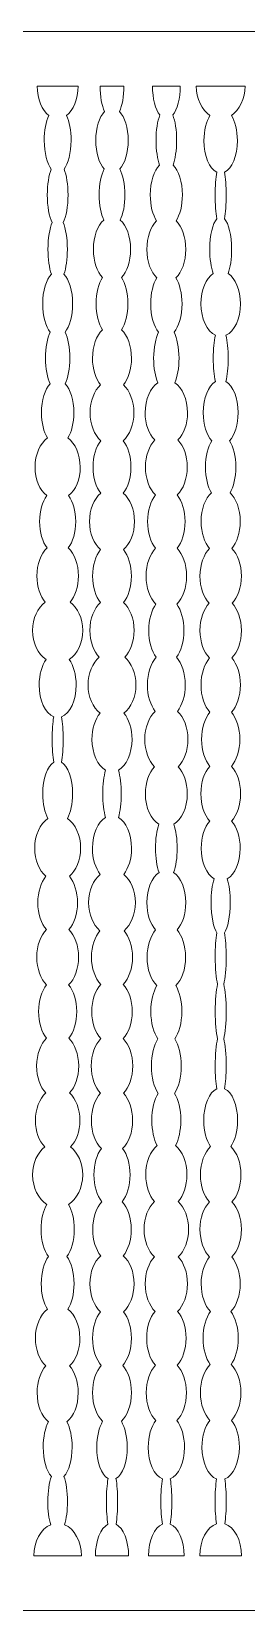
# Model space of a CAD drawing. Header units: inches. Extents: x 0 to 300, y 0 to 290.
# Drawn here: x 75.2 to 114.7, y 0 to 290 of the extents above; entities that cross this region are included whole.
import ezdxf

# ---------------------------------------------------------------- set-up
doc = ezdxf.new("R2010")
doc.units = ezdxf.units.IN
doc.header["$MEASUREMENT"] = 0
doc.layers.add('Layer 1', color=7, linetype='Continuous')

# ---------------------------------------------------------------- blocks, each defined once
blk = doc.blocks.new('block 3')
at = {"layer": 'Layer 1', "lineweight": 0}
blk.add_lwpolyline([(0, 290), (300, 290), (300, 0), (0, 0), (0, 290)], dxfattribs=at)
for points in [[(78.39691925048828, 274.570839881897), (77.86370849609375, 273.4703006744385), (77.5254898071289, 271.8309192657471), (77.5254898071289, 270), (77.5254898071289, 267.7205505371094), (78.04972076416016, 265.7379894256592), (78.8218002319336, 264.7224597930908), (78.37635803222656, 263.6240291595459), (78.09020233154297, 261.9169998168945), (78.09020233154297, 260), (78.09020233154297, 257.8637809753418), (78.44554901123047, 255.9883117675781), (78.98067474365234, 254.9251899719238), (78.51826477050781, 253.8410186767578), (78.2156982421875, 252.0393295288086), (78.2156982421875, 250), (78.2156982421875, 248.1770782470703), (78.45745849609375, 246.5440292358398), (78.83903503417969, 245.4436111450195), (77.89656829833984, 244.4899215698242), (77.24314880371094, 242.4110298156738), (77.24314880371094, 240), (77.24314880371094, 237.7591705322266), (77.80757904052734, 235.8052520751953), (78.64389038085938, 234.7749099731445), (78.107177734375, 233.6787986755371), (77.76080322265625, 231.9477882385254), (77.76080322265625, 230), (77.76080322265625, 228.0978317260742), (78.09114074707031, 226.4024085998535), (78.60649108886719, 225.3031616210938), (77.66484832763672, 224.2956085205078), (77.02354431152344, 222.2987823486328), (77.02354431152344, 220), (77.02354431152344, 218.1248779296875), (77.45025634765625, 216.4506683349609), (78.11860656738281, 215.3504104614258), (76.7705078125, 214.3589630126953), (75.84707641601562, 212.3352813720703), (75.84707641601562, 210), (75.84707641601562, 207.7475204467773), (76.70618438720703, 205.7849426269531), (77.97683715820312, 204.758918762207), (77.18728637695312, 203.6620101928711), (76.67845916748047, 201.938346862793), (76.67845916748047, 200), (76.67845916748047, 198.0094833374023), (77.21505737304688, 196.245361328125), (78.04119873046875, 195.1538772583008), (76.92434692382812, 194.1063461303711), (76.1764907836914, 192.1902160644531), (76.1764907836914, 190), (76.1764907836914, 188.0410232543945), (76.7747573852539, 186.3013076782227), (77.70023345947266, 185.2062606811523), (76.31165313720703, 184.1710586547852), (75.37649536132812, 182.2272491455078), (75.37649536132812, 180), (75.37649536132812, 177.6840515136719), (76.38762664794922, 175.6745681762695), (77.86825561523438, 174.6744232177734), (77.0948486328125, 173.5746154785156), (76.60002899169922, 171.8892822265625), (76.60002899169922, 170), (76.60002899169922, 167.1316909790039), (77.74056243896484, 164.7334594726562), (79.26496124267578, 164.1405868530273), (79.09110260009766, 163.0638046264648), (78.98434448242188, 161.6055450439453), (78.98434448242188, 160), (78.98434448242188, 158.3590850830078), (79.09585571289062, 156.8720245361328), (79.27654266357422, 155.7888031005859), (78.11368560791016, 155.0941162109375), (77.25885009765625, 152.7655639648438), (77.25885009765625, 150), (77.25885009765625, 148.1766357421875), (77.63043212890625, 146.5432434082031), (78.21688842773438, 145.4428100585938), (76.77099609375, 144.4887542724609), (75.76864624023438, 142.4103546142578), (75.76864624023438, 140), (75.76864624023438, 137.8046875), (76.60011291503906, 135.8847351074219), (77.84087371826172, 134.8388366699219), (76.93622589111328, 133.7468109130859), (76.34903717041016, 131.9860992431641), (76.34903717041016, 130), (76.34903717041016, 127.9484558105469), (76.97557830810547, 126.1373901367188), (77.93135833740234, 125.0553894042969), (76.86651611328125, 123.9889373779297), (76.16080474853516, 122.1232757568359), (76.16080474853516, 120), (76.16080474853516, 117.8477630615234), (76.88590240478516, 115.960205078125), (77.97514343261719, 114.9014129638672), (77.07673645019531, 113.8147888183594), (76.4902114868164, 112.0244903564453), (76.4902114868164, 110), (76.4902114868164, 107.9810180664062), (77.07355499267578, 106.1949462890625), (77.96781921386719, 105.1074676513672), (76.86454010009766, 104.0503692626953), (76.1294174194336, 102.1582641601562), (76.1294174194336, 100), (76.1294174194336, 97.95185852050781), (76.79143524169922, 96.14341735839844), (77.8018569946289, 95.060791015625), (76.6641845703125, 93.9952392578125), (75.90980529785156, 92.12686157226562), (75.90980529785156, 90), (75.90980529785156, 87.99528503417969), (76.58003234863281, 86.22018432617188), (77.60972595214844, 85.130615234375), (76.28019714355469, 84.07814025878906), (75.39215850830078, 82.17410278320312), (75.39215850830078, 80), (75.39215850830078, 77.60664367675781), (76.46833801269531, 75.54060363769531), (78.02495574951172, 74.57756042480469), (77.3643569946289, 73.47697448730469), (76.94510650634766, 71.83465576171875), (76.94510650634766, 70), (76.94510650634766, 67.9056396484375), (77.491455078125, 66.06190490722656), (78.31950378417969, 64.98861694335938), (77.50963592529297, 63.91212463378906), (76.97648620605469, 62.07962036132812), (76.97648620605469, 60), (76.97648620605469, 58.10780334472656), (77.41787719726562, 56.420166015625), (78.10748291015625, 55.32048034667969), (76.80128479003906, 54.31861877441406), (75.90982055664062, 52.31202697753906), (75.90982055664062, 50), (75.90982055664062, 47.85508728027344), (76.67707824707031, 45.9730224609375), (77.83094787597656, 44.9122314453125), (76.85882568359375, 43.82669067382812), (76.22354125976562, 42.03121948242188), (76.22354125976562, 40), (76.22354125976562, 37.65245056152344), (77.07211303710938, 35.61979675292969), (78.30850219726562, 34.63406372070312), (77.71542358398438, 33.53359985351562), (77.33727264404297, 31.8663330078125), (77.33727264404297, 30), (77.33727264404297, 27.62747192382812), (77.94837951660156, 25.57659912109375), (78.83526611328125, 24.60296630859375), (78.4373779296875, 23.50234985351562), (78.18433380126953, 21.84881591796875), (78.18433380126953, 20), (78.18433380126953, 18.33401489257812), (78.38980102539062, 16.82662963867188), (78.72157287597656, 15.73947143554688), (76.93040466308594, 14.98916625976562), (75.62747192382812, 12.703369140625), (75.62747192382812, 10), (75.62747192382812, 10), (84.37257385253906, 10), (84.37257385253906, 10), (84.37257385253906, 12.703369140625), (83.06964111328125, 14.98916625976562), (81.27847290039062, 15.73947143554688), (81.61024475097656, 16.82662963867188), (81.81571197509766, 18.33401489257812), (81.81571197509766, 20), (81.81571197509766, 21.84881591796875), (81.56266021728516, 23.5023193359375), (81.16477966308594, 24.60296630859375), (82.0516586303711, 25.57659912109375), (82.66277313232422, 27.62750244140625), (82.66277313232422, 30), (82.66277313232422, 31.86630249023438), (82.28461456298828, 33.53359985351562), (81.69154357910156, 34.63406372070312), (82.92793273925781, 35.61979675292969), (83.77650451660156, 37.6524658203125), (83.77650451660156, 40), (83.77650451660156, 42.03121948242188), (83.1412124633789, 43.82669067382812), (82.16909790039062, 44.9122314453125), (83.3229751586914, 45.97303771972656), (84.09022521972656, 47.85508728027344), (84.09022521972656, 50), (84.09022521972656, 52.31202697753906), (83.19876861572266, 54.318603515625), (81.89256286621094, 55.32048034667969), (82.5821762084961, 56.42018127441406), (83.0235595703125, 58.10780334472656), (83.0235595703125, 60), (83.0235595703125, 62.07962036132812), (82.49040222167969, 63.91212463378906), (81.6805419921875, 64.98861694335938), (82.50858306884766, 66.06192016601562), (83.05493927001953, 67.9056396484375), (83.05493927001953, 70), (83.05493927001953, 71.83465576171875), (82.63568878173828, 73.47697448730469), (81.97509002685547, 74.57756042480469), (83.53170776367188, 75.54060363769531), (84.6078872680664, 77.60664367675781), (84.6078872680664, 80), (84.6078872680664, 82.17410278320312), (83.7198486328125, 84.07814025878906), (82.39031982421875, 85.130615234375), (83.42001342773438, 86.22019958496094), (84.09024047851562, 87.99526977539062), (84.09024047851562, 90), (84.09024047851562, 92.12684631347656), (83.33586120605469, 93.9952392578125), (82.19818878173828, 95.060791015625), (83.2086181640625, 96.14341735839844), (83.8706283569336, 97.95185852050781), (83.8706283569336, 100), (83.8706283569336, 102.1582641601562), (83.13550567626953, 104.0503692626953), (82.0322265625, 105.1074676513672), (82.92649841308594, 106.1949462890625), (83.50983428955078, 107.9810180664062), (83.50983428955078, 110), (83.50983428955078, 112.0244750976562), (82.9233169555664, 113.8147735595703), (82.02490234375, 114.9014129638672), (83.11414337158203, 115.960205078125), (83.83924102783203, 117.8477783203125), (83.83924102783203, 120), (83.83924102783203, 122.1232757568359), (83.13352966308594, 123.9889373779297), (82.06868743896484, 125.0553894042969), (83.02446746826172, 126.1373901367188), (83.65100860595703, 127.9484558105469), (83.65100860595703, 130), (83.65100860595703, 131.986083984375), (83.0638198852539, 133.7467956542969), (82.15917205810547, 134.8388366699219), (83.39993286132812, 135.8847503662109), (84.23139953613281, 137.8047027587891), (84.23139953613281, 140), (84.23139953613281, 142.4103546142578), (83.22904968261719, 144.4887542724609), (81.78315734863281, 145.4428100585938), (82.36961364746094, 146.5432281494141), (82.74119567871094, 148.1766357421875), (82.74119567871094, 150), (82.74119567871094, 152.7655639648438), (81.88636779785156, 155.0941314697266), (80.72350311279297, 155.7888031005859), (80.90419006347656, 156.8720092773438), (81.01570129394531, 158.3590698242188), (81.01570129394531, 160), (81.01570129394531, 161.6055450439453), (80.90895080566406, 163.0638122558594), (80.7350845336914, 164.1405868530273), (82.25948333740234, 164.7334594726562), (83.40001678466797, 167.1316757202148), (83.40001678466797, 170), (83.40001678466797, 171.8892822265625), (82.90519714355469, 173.5746078491211), (82.13179016113281, 174.6744232177734), (83.61241912841797, 175.674560546875), (84.62355041503906, 177.6840515136719), (84.62355041503906, 180), (84.62355041503906, 182.2272491455078), (83.68839263916016, 184.1710586547852), (82.29981231689453, 185.2062606811523), (83.22528076171875, 186.3013076782227), (83.82355499267578, 188.0410232543945), (83.82355499267578, 190), (83.82355499267578, 192.1902313232422), (83.0757064819336, 194.1063537597656), (81.95884704589844, 195.1538772583008), (82.78499603271484, 196.2453536987305), (83.32158660888672, 198.0094757080078), (83.32158660888672, 200), (83.32158660888672, 201.9383392333984), (82.812744140625, 203.6620101928711), (82.02320861816406, 204.758918762207), (83.2938461303711, 205.7849502563477), (84.15296936035156, 207.7475280761719), (84.15296936035156, 210), (84.15296936035156, 212.3352813720703), (83.22953033447266, 214.3589630126953), (81.88143920898438, 215.3504104614258), (82.54978942871094, 216.4506683349609), (82.97650146484375, 218.1248779296875), (82.97650146484375, 220), (82.97650146484375, 222.2987670898438), (82.33518981933594, 224.2956085205078), (81.3935546875, 225.3031616210938), (81.90890502929688, 226.4024124145508), (82.23924255371094, 228.097843170166), (82.23924255371094, 230), (82.23924255371094, 231.9477882385254), (81.89286041259766, 233.6787986755371), (81.35615539550781, 234.7749099731445), (82.19247436523438, 235.805248260498), (82.75689697265625, 237.7591705322266), (82.75689697265625, 240), (82.75689697265625, 242.4110412597656), (82.10346984863281, 244.4899215698242), (81.1610107421875, 245.4436111450195), (81.54258728027344, 246.5440216064453), (81.78434753417969, 248.1770706176758), (81.78434753417969, 250), (81.78434753417969, 252.0393218994141), (81.4817886352539, 253.8410186767578), (81.01937103271484, 254.9251899719238), (81.55448913574219, 255.9883193969727), (81.90984344482422, 257.8637886047363), (81.90984344482422, 260), (81.90984344482422, 261.9170093536377), (81.6236801147461, 263.6240310668945), (81.1782455444336, 264.7224597930908), (81.95032501220703, 265.737979888916), (82.47455596923828, 267.7205505371094), (82.47455596923828, 270), (82.47455596923828, 271.8309192657471), (82.13633728027344, 273.4702892303467), (81.6031265258789, 274.570839881897), (82.87838745117188, 275.5309600830078), (83.76083374023438, 277.6010704040527), (83.76083374023438, 280), (83.76083374023438, 280), (76.23926544189453, 280), (76.23926544189453, 280), (76.23926544189453, 277.6010704040527), (77.12171173095703, 275.5309600830078), (78.39697265625, 274.570839881897), (78.39697265625, 274.570839881897), (78.39691925048828, 274.570839881897), (78.39691925048828, 274.570839881897)], [(88.62621307373047, 275.3240804672241), (87.67381286621094, 274.3234300613403), (87.0235366821289, 272.3148002624512), (87.0235366821289, 270), (87.0235366821289, 267.7474498748779), (87.63932037353516, 265.7848205566406), (88.550048828125, 264.7588195800781), (87.98424530029297, 263.6619091033936), (87.61962127685547, 261.938289642334), (87.61962127685547, 260), (87.61962127685547, 258.1422805786133), (87.95457458496094, 256.4817390441895), (88.48056030273438, 255.3811683654785), (87.3476791381836, 254.4012489318848), (86.56864166259766, 252.3596992492676), (86.56864166259766, 250), (86.56864166259766, 247.7967109680176), (87.24781799316406, 245.8707885742188), (88.26007080078125, 244.8274612426758), (87.53849029541016, 243.7346000671387), (87.07060241699219, 241.9792098999023), (87.07060241699219, 240), (87.07060241699219, 238.0490493774414), (87.52522277832031, 236.3155784606934), (88.22930908203125, 235.2197608947754), (87.14388275146484, 234.1880226135254), (86.41178131103516, 232.2369689941406), (86.41178131103516, 230), (86.41178131103516, 227.9928207397461), (87.0011978149414, 226.2158393859863), (87.90640258789062, 225.1266174316406), (86.74678039550781, 224.0733184814453), (85.97256469726562, 222.1713562011719), (85.97256469726562, 220), (85.97256469726562, 217.805419921875), (86.76343536376953, 215.8860168457031), (87.94374084472656, 214.8398818969727), (87.08138275146484, 213.7479248046875), (86.5215835571289, 211.9867324829102), (86.5215835571289, 210), (86.5215835571289, 208.0305786132812), (87.07167053222656, 206.2827682495117), (87.92127990722656, 205.1887969970703), (86.69023132324219, 204.149299621582), (85.86276245117188, 202.2147903442383), (85.86276245117188, 200), (85.86276245117188, 197.8052673339844), (86.6753158569336, 195.8857574462891), (87.88793182373047, 194.8396606445312), (87.00233459472656, 193.747688293457), (86.42745971679688, 191.9865875244141), (86.42745971679688, 190), (86.42745971679688, 188.0034103393555), (87.00813293457031, 186.2346038818359), (87.90132141113281, 185.143913269043), (86.71741485595703, 184.0942230224609), (85.92549896240234, 182.1832962036133), (85.92549896240234, 180), (85.92549896240234, 177.9673767089844), (86.61187744140625, 176.1708297729492), (87.66194152832031, 175.0855178833008), (86.42102813720703, 174.0243072509766), (85.5960922241211, 172.1434097290039), (85.5960922241211, 170), (85.5960922241211, 167.7810668945312), (86.48019409179688, 165.8434677124023), (87.79463958740234, 164.8053817749023), (86.89794158935547, 163.7110443115234), (86.31765747070312, 161.9659423828125), (86.31765747070312, 160), (86.31765747070312, 157.361572265625), (87.36283111572266, 155.1209106445312), (88.81536102294922, 154.3172454833984), (88.49398803710938, 153.2260894775391), (88.29412841796875, 151.6951293945312), (88.29412841796875, 150), (88.29412841796875, 148.2984619140625), (88.4955062866211, 146.7623443603516), (88.81900024414062, 145.6704254150391), (87.40865325927734, 144.8563690185547), (86.39608764648438, 142.6250610351562), (86.39608764648438, 140), (86.39608764648438, 138.0340270996094), (86.96403503417969, 136.2888793945312), (87.8416748046875, 135.1945343017578), (86.55536651611328, 134.1564178466797), (85.6902084350586, 132.2188568115234), (85.6902084350586, 130), (85.6902084350586, 127.8162231445312), (86.52820587158203, 125.9049530029297), (87.78093719482422, 124.8554077148438), (86.83709716796875, 123.7646636962891), (86.2235336303711, 121.9961700439453), (86.2235336303711, 120), (86.2235336303711, 117.9010162353516), (86.90191650390625, 116.0537872314453), (87.9293441772461, 114.9815216064453), (86.93827056884766, 113.9040985107422), (86.28628540039062, 112.0750579833984), (86.28628540039062, 110), (86.28628540039062, 107.9307861328125), (86.93461608886719, 106.1062164306641), (87.92098236083984, 105.0276031494141), (86.88007354736328, 103.9567260742188), (86.1921615600586, 102.1049499511719), (86.1921615600586, 100), (86.1921615600586, 97.91007995605469), (86.87029266357422, 96.06973266601562), (87.89875030517578, 94.99545288085938), (86.87937927246094, 93.91990661621094), (86.20784759521484, 92.08403015136719), (86.20784759521484, 90), (86.20784759521484, 87.81593322753906), (86.94539642333984, 85.90443420410156), (88.04790496826172, 84.85498046875), (87.21794128417969, 83.76420593261719), (86.67843627929688, 81.99591064453125), (86.67843627929688, 80), (86.67843627929688, 77.95796203613281), (87.2431640625, 76.15419006347656), (88.10590362548828, 75.07049560546875), (87.11592102050781, 74.00662231445312), (86.45882415771484, 72.13333129882812), (86.45882415771484, 70), (86.45882415771484, 68.00666809082031), (87.03251647949219, 66.24037170410156), (87.9154052734375, 65.14924621582031), (86.73271179199219, 64.1007080078125), (85.94117736816406, 62.18699645996094), (85.94117736816406, 60), (85.94117736816406, 57.81959533691406), (86.72795104980469, 55.91082763671875), (87.90471649169922, 54.86024475097656), (87.00959777832031, 53.7698974609375), (86.42744445800781, 51.99913024902344), (86.42744445800781, 50), (86.42744445800781, 47.91302490234375), (87.06187438964844, 46.07492065429688), (88.02449798583984, 45), (87.06187438964844, 43.92507934570312), (86.42744445800781, 42.08697509765625), (86.42744445800781, 40), (86.42744445800781, 37.73324584960938), (87.17589569091797, 35.76007080078125), (88.28038787841797, 34.73951721191406), (87.62057495117188, 33.64175415039062), (87.1960678100586, 31.92697143554688), (87.1960678100586, 30), (87.1960678100586, 27.23062133789062), (88.07286834716797, 24.89947509765625), (89.26484680175781, 24.20834350585938), (89.08164978027344, 23.1253662109375), (88.96862030029297, 21.63949584960938), (88.96862030029297, 20), (88.96862030029297, 18.37606811523438), (89.07952117919922, 16.90286254882812), (89.25965881347656, 15.82260131835938), (87.93020629882812, 15.17263793945312), (86.9450912475586, 12.81228637695312), (86.9450912475586, 10), (86.9450912475586, 10), (93.05489349365234, 10), (93.05489349365234, 10), (93.05489349365234, 12.81228637695312), (92.06978607177734, 15.17263793945312), (90.74032592773438, 15.82260131835938), (90.92046356201172, 16.90283203125), (91.03136444091797, 18.37606811523438), (91.03136444091797, 20), (91.03136444091797, 21.63946533203125), (90.9183349609375, 23.1253662109375), (90.73513793945312, 24.20834350585938), (91.92711639404297, 24.89947509765625), (92.80391693115234, 27.23062133789062), (92.80391693115234, 30), (92.80391693115234, 31.92694091796875), (92.3794174194336, 33.64175415039062), (91.71959686279297, 34.73951721191406), (92.8240966796875, 35.76007080078125), (93.57254028320312, 37.73324584960938), (93.57254028320312, 40), (93.57254028320312, 42.08697509765625), (92.9381103515625, 43.92507934570312), (91.9754867553711, 45), (92.9381103515625, 46.07492065429688), (93.57254028320312, 47.91302490234375), (93.57254028320312, 50), (93.57254028320312, 51.99913024902344), (92.99038696289062, 53.76991271972656), (92.09526824951172, 54.86024475097656), (93.27204132080078, 55.91081237792969), (94.05880737304688, 57.819580078125), (94.05880737304688, 60), (94.05880737304688, 62.18699645996094), (93.26726531982422, 64.10072326660156), (92.08457946777344, 65.14924621582031), (92.96746826171875, 66.24037170410156), (93.5411605834961, 68.00665283203125), (93.5411605834961, 70), (93.5411605834961, 72.13331604003906), (92.88406372070312, 74.00660705566406), (91.89408111572266, 75.07049560546875), (92.75682067871094, 76.15419006347656), (93.32154846191406, 77.95797729492188), (93.32154846191406, 80), (93.32154846191406, 81.99591064453125), (92.78203582763672, 83.76420593261719), (91.95207977294922, 84.85498046875), (93.0545883178711, 85.90443420410156), (93.7921371459961, 87.81593322753906), (93.7921371459961, 90), (93.7921371459961, 92.08403015136719), (93.12060546875, 93.91989135742188), (92.10123443603516, 94.99545288085938), (93.12969207763672, 96.06973266601562), (93.80782318115234, 97.91007995605469), (93.80782318115234, 100), (93.80782318115234, 102.1049346923828), (93.11991119384766, 103.9567108154297), (92.0790023803711, 105.0276031494141), (93.06536865234375, 106.1062164306641), (93.71369934082031, 107.9307861328125), (93.71369934082031, 110), (93.71369934082031, 112.0750579833984), (93.06169891357422, 113.9040832519531), (92.07064056396484, 114.9815216064453), (93.09806823730469, 116.0537872314453), (93.77645111083984, 117.9010162353516), (93.77645111083984, 120), (93.77645111083984, 121.9961700439453), (93.16288757324219, 123.7646636962891), (92.21904754638672, 124.8554077148438), (93.4717788696289, 125.9049530029297), (94.30977630615234, 127.8162231445312), (94.30977630615234, 130), (94.30977630615234, 132.2188720703125), (93.44461822509766, 134.1564331054688), (92.15830993652344, 135.1945343017578), (93.03594970703125, 136.2888641357422), (93.60389709472656, 138.0339965820312), (93.60389709472656, 140), (93.60389709472656, 142.6250457763672), (92.59132385253906, 144.8563537597656), (91.18098449707031, 145.6704254150391), (91.50448608398438, 146.7623596191406), (91.70585632324219, 148.2984619140625), (91.70585632324219, 150), (91.70585632324219, 151.6951446533203), (91.50599670410156, 153.2261047363281), (91.18462371826172, 154.3172454833984), (92.63715362548828, 155.1209106445312), (93.68232727050781, 157.361572265625), (93.68232727050781, 160), (93.68232727050781, 161.9659423828125), (93.10205078125, 163.7110366821289), (92.2053451538086, 164.8053817749023), (93.51980590820312, 165.8434753417969), (94.40389251708984, 167.7810745239258), (94.40389251708984, 170), (94.40389251708984, 172.1434097290039), (93.57894897460938, 174.0243072509766), (92.33804321289062, 175.0855178833008), (93.38811492919922, 176.1708145141602), (94.0744857788086, 177.9673767089844), (94.0744857788086, 180), (94.0744857788086, 182.1832885742188), (93.28258514404297, 184.0942230224609), (92.09866333007812, 185.143913269043), (92.99185180664062, 186.2346038818359), (93.57252502441406, 188.0034103393555), (93.57252502441406, 190), (93.57252502441406, 191.9866027832031), (92.9976577758789, 193.747688293457), (92.11205291748047, 194.8396606445312), (93.3246841430664, 195.8857574462891), (94.13722229003906, 197.8052597045898), (94.13722229003906, 200), (94.13722229003906, 202.2147903442383), (93.30975341796875, 204.1493072509766), (92.07870483398438, 205.1887969970703), (92.92831420898438, 206.2827682495117), (93.47840118408203, 208.0305633544922), (93.47840118408203, 210), (93.47840118408203, 211.9867324829102), (92.9186019897461, 213.747917175293), (92.05624389648438, 214.8398818969727), (93.23655700683594, 215.8860321044922), (94.02742004394531, 217.805419921875), (94.02742004394531, 220), (94.02742004394531, 222.1713562011719), (93.2531967163086, 224.0733184814453), (92.09358215332031, 225.1266174316406), (92.998779296875, 226.2158470153809), (93.58820343017578, 227.9928283691406), (93.58820343017578, 229.9999961853027), (93.58820343017578, 232.2369651794434), (92.85609436035156, 234.1880149841309), (91.77067565917969, 235.2197570800781), (92.47476196289062, 236.3155784606934), (92.92938232421875, 238.0490455627441), (92.92938232421875, 239.9999961853027), (92.92938232421875, 241.9792060852051), (92.46149444580078, 243.7345962524414), (91.73991394042969, 244.8274574279785), (92.75216674804688, 245.8707885742188), (93.43134307861328, 247.7966957092285), (93.43134307861328, 249.9999961853027), (93.43134307861328, 252.3596954345703), (92.65231323242188, 254.4012451171875), (91.51942443847656, 255.3811645507812), (92.04540252685547, 256.4817352294922), (92.38036346435547, 258.1422653198242), (92.38036346435547, 259.9999942779541), (92.38036346435547, 261.9382839202881), (92.01573181152344, 263.6619033813477), (91.44993591308594, 264.7588138580322), (92.36066436767578, 265.7848129272461), (92.97644805908203, 267.747444152832), (92.97644805908203, 269.9999942779541), (92.97644805908203, 272.3147945404053), (92.326171875, 274.3234243392944), (91.37377166748047, 275.3240737915039), (91.87281799316406, 276.4238538742065), (92.192138671875, 278.1098537445068), (92.192138671875, 279.9999942779541), (92.192138671875, 279.9999942779541), (87.80783081054688, 279.9999942779541), (87.80783081054688, 279.9999942779541), (87.80783081054688, 278.1098537445068), (88.12715148925781, 276.4238548278809), (88.6261978149414, 275.3240737915039), (88.6261978149414, 275.3240737915039), (88.62621307373047, 275.3240804672241), (88.62621307373047, 275.3240804672241)], [(98.8158187866211, 274.6831302642822), (98.38299560546875, 273.5835208892822), (98.10588073730469, 271.8942699432373), (98.10588073730469, 270), (98.10588073730469, 268.1826305389404), (98.3609619140625, 266.5539703369141), (98.7638931274414, 265.4536800384521), (97.74594116210938, 264.5046100616455), (97.03922271728516, 262.4195594787598), (97.03922271728516, 260), (97.03922271728516, 258.0424098968506), (97.50184631347656, 256.3037910461426), (98.21761322021484, 255.2085990905762), (97.13862609863281, 254.1739883422852), (96.41177368164062, 252.2289276123047), (96.41177368164062, 250), (96.41177368164062, 247.750789642334), (97.15191650390625, 245.790641784668), (98.24715423583984, 244.7633895874023), (97.56041717529297, 243.6666984558105), (97.1176528930664, 241.9409790039062), (97.1176528930664, 240), (97.1176528930664, 237.756649017334), (97.7091064453125, 235.8008499145508), (98.58511352539062, 234.7714309692383), (98.02685546875, 233.6751403808594), (97.66667175292969, 231.9457321166992), (97.66667175292969, 230), (97.66667175292969, 228.2131500244141), (97.97042846679688, 226.6087303161621), (98.45240020751953, 225.5095596313477), (97.0672607421875, 224.5883483886719), (96.09803771972656, 222.4682159423828), (96.09803771972656, 220), (96.09803771972656, 217.9014129638672), (96.79869842529297, 216.0544738769531), (97.85993957519531, 214.9821166992188), (96.8350601196289, 213.9047698974609), (96.1607894897461, 212.075439453125), (96.1607894897461, 210), (96.1607894897461, 207.8343887329102), (96.89492797851562, 205.9367523193359), (97.99547576904297, 204.8817672729492), (97.12208557128906, 203.7932891845703), (96.55294799804688, 202.012336730957), (96.55294799804688, 200), (96.55294799804688, 197.9680480957031), (97.13323974609375, 196.1720123291016), (98.02111053466797, 195.0866012573242), (96.96965789794922, 194.0255889892578), (96.27059936523438, 192.1441345214844), (96.27059936523438, 190), (96.27059936523438, 187.8105392456055), (96.99952697753906, 185.8949890136719), (98.0882568359375, 184.8472213745117), (97.28115844726562, 183.7558288574219), (96.75687408447266, 181.9911804199219), (96.75687408447266, 180), (96.75687408447266, 177.9620971679688), (97.30604553222656, 176.1614990234375), (98.14552307128906, 175.0770874023438), (97.16971588134766, 174.0143661499023), (96.5215835571289, 172.1377410888672), (96.5215835571289, 170), (96.5215835571289, 168.0029983520508), (97.0871810913086, 166.2338714599609), (97.95714569091797, 165.1432418823242), (96.8055419921875, 164.0934143066406), (96.03530883789062, 162.1828308105469), (96.03530883789062, 160), (96.03530883789062, 157.8928527832031), (96.75305938720703, 156.0393981933594), (97.83876037597656, 154.9690246582031), (96.81668853759766, 153.8899841308594), (96.14511108398438, 152.0670471191406), (96.14511108398438, 150), (96.14511108398438, 147.4353637695312), (97.17892456054688, 145.2465362548828), (98.63329315185547, 144.3880157470703), (98.24122619628906, 143.2928009033203), (97.99609375, 141.7321166992188), (97.99609375, 140), (97.99609375, 138.2395629882812), (98.24931335449219, 136.6562042236328), (98.65264129638672, 135.5586242675781), (97.34744262695312, 134.6653594970703), (96.42745971679688, 132.5131072998047), (96.42745971679688, 130), (96.42745971679688, 127.9067230224609), (97.06572723388672, 126.0638122558594), (98.03324890136719, 124.9902648925781), (97.08390808105469, 123.9140014648438), (96.45883178710938, 122.0806884765625), (96.45883178710938, 120), (96.45883178710938, 117.7525024414062), (97.18814849853516, 115.7936248779297), (98.26768493652344, 114.7657318115234), (97.58759307861328, 113.6691589355469), (97.14903259277344, 111.9423675537109), (97.14903259277344, 110), (97.14903259277344, 107.8888854980469), (97.6671142578125, 106.0324249267578), (98.4502944946289, 104.9629821777344), (97.72164154052734, 103.8831787109375), (97.24315643310547, 102.0632019042969), (97.24315643310547, 100), (97.24315643310547, 97.88803100585938), (97.7445297241211, 96.03092956542969), (98.50236511230469, 94.96171569824219), (97.79906463623047, 93.88175964355469), (97.33727264404297, 92.06240844726562), (97.33727264404297, 90), (97.33727264404297, 88.13589477539062), (97.71453094482422, 86.4703369140625), (98.30640411376953, 85.36984252929688), (97.06220245361328, 84.38557434082031), (96.2078628540039, 82.35064697265625), (96.2078628540039, 80), (96.2078628540039, 77.9659423828125), (96.84757232666016, 76.16830444335938), (97.82603454589844, 75.08323669433594), (96.6749038696289, 74.02162170410156), (95.90982818603516, 72.14186096191406), (95.90982818603516, 70), (95.90982818603516, 67.8760986328125), (96.66211700439453, 66.00994873046875), (97.79713439941406, 64.94366455078125), (96.78026580810547, 63.86155700683594), (96.1137466430664, 62.05094909667969), (96.1137466430664, 60), (96.1137466430664, 57.86149597167969), (96.83839416503906, 55.98428344726562), (97.92926788330078, 54.92176818847656), (96.9928970336914, 53.83723449707031), (96.38040924072266, 52.03718566894531), (96.38040924072266, 50), (96.38040924072266, 47.92825317382812), (97.01386260986328, 46.10174560546875), (97.97721099853516, 45.02363586425781), (96.96841430664062, 43.9521484375), (96.3019790649414, 42.10234069824219), (96.3019790649414, 40), (96.3019790649414, 37.83816528320312), (97.00665283203125, 35.94337463378906), (98.06365203857422, 34.88729858398438), (97.21565246582031, 33.79931640625), (96.66276550292969, 32.0157470703125), (96.66276550292969, 30), (96.66276550292969, 27.13983154296875), (97.77589416503906, 24.74710083007812), (99.26577758789062, 24.14569091796875), (99.0914306640625, 23.06842041015625), (98.98433685302734, 21.60809326171875), (98.98433685302734, 20), (98.98433685302734, 18.38925170898438), (99.09178924560547, 16.92672729492188), (99.26664733886719, 15.84893798828125), (97.811279296875, 15.23876953125), (96.72551727294922, 12.85171508789062), (96.72551727294922, 10), (96.72551727294922, 10), (103.2745361328125, 10), (103.2745361328125, 10), (103.2745361328125, 12.85171508789062), (102.1887741088867, 15.23876953125), (100.7334060668945, 15.84893798828125), (100.9082641601562, 16.92672729492188), (101.0157165527344, 18.38925170898438), (101.0157165527344, 20), (101.0157165527344, 21.60809326171875), (100.9086303710938, 23.06842041015625), (100.7342758178711, 24.14569091796875), (102.2241592407227, 24.74710083007812), (103.337287902832, 27.13983154296875), (103.337287902832, 30), (103.337287902832, 32.0157470703125), (102.7844009399414, 33.79931640625), (101.9364013671875, 34.88729858398438), (102.9934005737305, 35.94337463378906), (103.6980743408203, 37.83816528320312), (103.6980743408203, 40), (103.6980743408203, 42.10235595703125), (103.0316467285156, 43.95216369628906), (102.0228424072266, 45.02363586425781), (102.9862060546875, 46.10174560546875), (103.6196441650391, 47.92825317382812), (103.6196441650391, 50), (103.6196441650391, 52.03718566894531), (103.0071640014648, 53.83723449707031), (102.0707855224609, 54.92176818847656), (103.1616592407227, 55.98428344726562), (103.8863067626953, 57.86148071289062), (103.8863067626953, 60), (103.8863067626953, 62.05094909667969), (103.2197875976562, 63.86155700683594), (102.2029190063477, 64.94366455078125), (103.3379364013672, 66.00994873046875), (104.0902252197266, 67.8760986328125), (104.0902252197266, 70), (104.0902252197266, 72.14187622070312), (103.3251419067383, 74.0216064453125), (102.1740188598633, 75.08323669433594), (103.1524810791016, 76.16830444335938), (103.7921905517578, 77.9659423828125), (103.7921905517578, 80), (103.7921905517578, 82.35064697265625), (102.9378433227539, 84.38557434082031), (101.6936492919922, 85.36984252929688), (102.2855224609375, 86.4703369140625), (102.6627807617188, 88.13587951660156), (102.6627807617188, 90), (102.6627807617188, 92.06239318847656), (102.2009887695312, 93.88174438476562), (101.497688293457, 94.96171569824219), (102.2555313110352, 96.03092956542969), (102.7568969726562, 97.88804626464844), (102.7568969726562, 100), (102.7568969726562, 102.0632171630859), (102.2784042358398, 103.8831939697266), (101.5497589111328, 104.9629821777344), (102.3329391479492, 106.0324096679688), (102.8510208129883, 107.8888702392578), (102.8510208129883, 110), (102.8510208129883, 111.9423675537109), (102.4124603271484, 113.6691436767578), (101.7323684692383, 114.7657318115234), (102.8118896484375, 115.7936248779297), (103.5412216186523, 117.7525024414062), (103.5412216186523, 120), (103.5412216186523, 122.0806884765625), (102.916145324707, 123.9140167236328), (101.9668045043945, 124.9902648925781), (102.934326171875, 126.0638122558594), (103.5725936889648, 127.9067077636719), (103.5725936889648, 130), (103.5725936889648, 132.5131225585938), (102.6526107788086, 134.6653594970703), (101.347412109375, 135.5586242675781), (101.7507400512695, 136.6561889648438), (102.0039596557617, 138.2395477294922), (102.0039596557617, 140), (102.0039596557617, 141.7321166992188), (101.7588195800781, 143.2928161621094), (101.3667602539062, 144.3880157470703), (102.8211364746094, 145.2465362548828), (103.8549423217773, 147.4353485107422), (103.8549423217773, 150), (103.8549423217773, 152.0670623779297), (103.1833724975586, 153.8899841308594), (102.1612930297852, 154.9690246582031), (103.2469940185547, 156.0393829345703), (103.9647445678711, 157.8928375244141), (103.9647445678711, 160), (103.9647445678711, 162.1828308105469), (103.1945037841797, 164.0934066772461), (102.0429077148438, 165.1432418823242), (102.9128646850586, 166.2338714599609), (103.4784698486328, 168.0029983520508), (103.4784698486328, 170), (103.4784698486328, 172.1377410888672), (102.8303298950195, 174.0143585205078), (101.8545303344727, 175.0770874023438), (102.6940078735352, 176.161506652832), (103.2431793212891, 177.9621047973633), (103.2431793212891, 180), (103.2431793212891, 181.9911880493164), (102.7189025878906, 183.7558288574219), (101.9117965698242, 184.8472213745117), (103.0005264282227, 185.8949890136719), (103.7294540405273, 187.8105392456055), (103.7294540405273, 190), (103.7294540405273, 192.1441268920898), (103.0303955078125, 194.0255813598633), (101.9789428710938, 195.0866012573242), (102.8668060302734, 196.1720123291016), (103.4471054077148, 197.9680480957031), (103.4471054077148, 200), (103.4471054077148, 202.0123291015625), (102.8779678344727, 203.7932891845703), (102.0045776367188, 204.8817672729492), (103.1051254272461, 205.9367599487305), (103.8392639160156, 207.8343887329102), (103.8392639160156, 210), (103.8392639160156, 212.0754470825195), (103.1649856567383, 213.9047698974609), (102.1401138305664, 214.9821166992188), (103.2013473510742, 216.0544662475586), (103.9020156860352, 217.9014053344727), (103.9020156860352, 220), (103.9020156860352, 222.4682235717773), (102.9327926635742, 224.5883483886719), (101.5476531982422, 225.5095596313477), (102.0296325683594, 226.6087303161621), (102.333381652832, 228.2131500244141), (102.333381652832, 230), (102.333381652832, 231.945728302002), (101.9731979370117, 233.6751403808594), (101.4149398803711, 234.7714309692383), (102.2909469604492, 235.8008499145508), (102.8824005126953, 237.7566528320312), (102.8824005126953, 240), (102.8824005126953, 241.9409790039062), (102.4396514892578, 243.6666984558105), (101.7528991699219, 244.7633895874023), (102.8481369018555, 245.7906379699707), (103.5882797241211, 247.750789642334), (103.5882797241211, 250), (103.5882797241211, 252.228931427002), (102.8614273071289, 254.1739883422852), (101.7824401855469, 255.2085990905762), (102.4982070922852, 256.3037872314453), (102.9608306884766, 258.0424098968506), (102.9608306884766, 260), (102.9608306884766, 262.4195499420166), (102.2540969848633, 264.5046100616455), (101.2361602783203, 265.4536800384521), (101.6390914916992, 266.5539703369141), (101.894172668457, 268.1826305389404), (101.894172668457, 270), (101.894172668457, 271.8942699432373), (101.6170501708984, 273.5835189819336), (101.1842346191406, 274.6831302642822), (101.997917175293, 275.6862001419067), (102.5529937744141, 277.6907501220703), (102.5529937744141, 280), (102.5529937744141, 280), (97.44711303710938, 280), (97.44711303710938, 280), (97.44711303710938, 277.6907501220703), (98.00218963623047, 275.6862001419067), (98.81587219238281, 274.6831302642822), (98.81587219238281, 274.6831302642822), (98.8158187866211, 274.6831302642822), (98.8158187866211, 274.6831302642822)], [(108.0308609008789, 274.6039800643921), (107.3576126098633, 273.5033493041992), (106.9294128417969, 271.8493900299072), (106.9294128417969, 270), (106.9294128417969, 267.1779403686523), (107.9264831542969, 264.8109302520752), (109.2698211669922, 264.1706809997559), (109.0930709838867, 263.0910511016846), (108.9843139648438, 261.6205615997314), (108.9843139648438, 260), (108.9843139648438, 258.2792091369629), (109.1069412231445, 256.727611541748), (109.3033905029297, 255.6335220336914), (108.5312271118164, 254.7905426025391), (107.9803924560547, 252.5863723754883), (107.9803924560547, 250), (107.9803924560547, 248.2433204650879), (108.234504699707, 246.662971496582), (108.6394805908203, 245.5656700134277), (107.305778503418, 244.6767082214355), (106.3647079467773, 242.5197410583496), (106.3647079467773, 240), (106.3647079467773, 237.2458190917969), (107.4890441894531, 234.9250717163086), (109.021484375, 234.2198600769043), (108.7754440307617, 233.1359214782715), (108.6235275268555, 231.6453018188477), (108.6235275268555, 230), (108.6235275268555, 228.3261604309082), (108.7807693481445, 226.8124008178711), (109.0343780517578, 225.7240905761719), (107.7324066162109, 224.9583282470703), (106.7882308959961, 222.6851501464844), (106.7882308959961, 220), (106.7882308959961, 217.8092727661133), (107.4167175292969, 215.8927612304688), (108.3552322387695, 214.8453903198242), (107.6620025634766, 213.7538604736328), (107.2117614746094, 211.9900665283203), (107.2117614746094, 210), (107.2117614746094, 208.0815582275391), (107.6301727294922, 206.373420715332), (108.2813186645508, 205.2750778198242), (107.1583404541016, 204.2588195800781), (106.3960723876953, 202.2776107788086), (106.3960723876953, 200), (106.3960723876953, 197.9517593383789), (107.0125427246094, 196.1432266235352), (107.9534301757812, 195.0606307983398), (106.8943939208984, 193.9950637817383), (106.1921539306641, 192.1267471313477), (106.1921539306641, 190), (106.1921539306641, 187.9130325317383), (106.8683776855469, 186.0749206542969), (107.8943939208984, 185), (106.8683776855469, 183.9250793457031), (106.1921539306641, 182.0869674682617), (106.1921539306641, 180), (106.1921539306641, 177.8764190673828), (106.8922958374023, 176.0105209350586), (107.9487075805664, 174.9441528320312), (107.0013809204102, 173.8621063232422), (106.3803939819336, 172.0512619018555), (106.3803939819336, 170), (106.3803939819336, 167.8941116333008), (107.0348968505859, 166.0416107177734), (108.0250930786133, 164.970947265625), (107.0894241333008, 163.8921508789062), (106.4745101928711, 162.0682907104492), (106.4745101928711, 160), (106.4745101928711, 157.9377746582031), (107.0858306884766, 156.1185455322266), (108.0168685913086, 155.0385589599609), (107.0131072998047, 153.9693756103516), (106.3490219116211, 152.1121368408203), (106.3490219116211, 150), (106.3490219116211, 147.9006042480469), (107.0051193237305, 146.0530395507812), (107.9987411499023, 144.9808807373047), (107.0414810180664, 143.9033660888672), (106.4117736816406, 142.0746459960938), (106.4117736816406, 140), (106.4117736816406, 137.4006195068359), (107.4003143310547, 135.1873168945312), (108.7830657958984, 134.3538665771484), (108.4432830810547, 133.2604827880859), (108.2313842773438, 131.7142028808594), (108.2313842773438, 130), (108.2313842773438, 127.5032348632812), (108.6809234619141, 125.3626708984375), (109.3203964233398, 124.4589691162109), (109.1140594482422, 123.3607635498047), (108.9843368530273, 121.7698669433594), (108.9843368530273, 120), (108.9843368530273, 117.9130249023438), (109.1647033691406, 116.0749206542969), (109.4383850097656, 115), (109.1647033691406, 113.9250793457031), (108.9843368530273, 112.0869750976562), (108.9843368530273, 110), (108.9843368530273, 107.9130249023438), (109.1647033691406, 106.0749206542969), (109.4383850097656, 105), (109.1647033691406, 103.9250793457031), (108.9843368530273, 102.0869750976562), (108.9843368530273, 100), (108.9843368530273, 98.38186645507812), (109.0927658081055, 96.91334533691406), (109.2690582275391, 95.83416748046875), (107.8998870849609, 95.20108032226562), (106.8823776245117, 92.8292236328125), (106.8823776245117, 90), (106.8823776245117, 88.03421020507812), (107.3735961914062, 86.28921508789062), (108.1326904296875, 85.19485473632812), (107.0194091796875, 84.15682983398438), (106.2706069946289, 82.21910095214844), (106.2706069946289, 80), (106.2706069946289, 77.92781066894531), (106.9235458374023, 76.10096740722656), (107.9164886474609, 75.02294921875), (106.8781051635742, 73.95135498046875), (106.1921768188477, 72.10189819335938), (106.1921768188477, 70), (106.1921768188477, 67.87005615234375), (106.8965301513672, 65.99934387207031), (107.9582290649414, 64.93458557128906), (107.0237655639648, 63.8514404296875), (106.4117889404297, 62.04522705078125), (106.4117889404297, 60), (106.4117889404297, 57.83930969238281), (107.0948181152344, 55.94537353515625), (108.1195297241211, 54.88897705078125), (107.2947311401367, 53.80116271972656), (106.7568893432617, 52.01678466796875), (106.7568893432617, 50), (106.7568893432617, 48.00880432128906), (107.2811660766602, 46.24417114257812), (108.0882720947266, 45.15278625488281), (106.9995422363281, 44.10501098632812), (106.2706146240234, 42.18946838378906), (106.2706146240234, 40), (106.2706146240234, 37.85586547851562), (106.9696731567383, 35.97442626953125), (108.021125793457, 34.91340637207031), (107.1332626342773, 33.8280029296875), (106.5529632568359, 32.03195190429688), (106.5529632568359, 30), (106.5529632568359, 27.13238525390625), (107.7087249755859, 24.734619140625), (109.2536697387695, 24.14102172851562), (109.0770797729492, 23.06417846679688), (108.9686508178711, 21.60577392578125), (108.9686508178711, 20), (108.9686508178711, 18.40731811523438), (109.0753173828125, 16.95956420898438), (109.2493743896484, 15.8853759765625), (107.488410949707, 15.33987426757812), (106.1608123779297, 12.9122314453125), (106.1608123779297, 10), (106.1608123779297, 10), (113.839241027832, 10), (113.839241027832, 10), (113.839241027832, 12.9122314453125), (112.5116424560547, 15.33987426757812), (110.7506790161133, 15.8853759765625), (110.9247283935547, 16.9595947265625), (111.0314025878906, 18.40731811523438), (111.0314025878906, 20), (111.0314025878906, 21.60577392578125), (110.9229736328125, 23.06417846679688), (110.7463836669922, 24.14102172851562), (112.2913360595703, 24.734619140625), (113.4470901489258, 27.13238525390625), (113.4470901489258, 30), (113.4470901489258, 32.03195190429688), (112.8667984008789, 33.8280029296875), (111.9789276123047, 34.91340637207031), (113.0303802490234, 35.97441101074219), (113.7294387817383, 37.85588073730469), (113.7294387817383, 40), (113.7294387817383, 42.189453125), (113.0005111694336, 44.10501098632812), (111.9117813110352, 45.15278625488281), (112.718879699707, 46.24417114257812), (113.2431640625, 48.00881958007812), (113.2431640625, 50), (113.2431640625, 52.01678466796875), (112.705322265625, 53.8011474609375), (111.8805236816406, 54.88897705078125), (112.9052352905273, 55.94538879394531), (113.588264465332, 57.83930969238281), (113.588264465332, 60), (113.588264465332, 62.04522705078125), (112.9762878417969, 63.8514404296875), (112.0418243408203, 64.93458557128906), (113.1035232543945, 65.99934387207031), (113.8078765869141, 67.87007141113281), (113.8078765869141, 70), (113.8078765869141, 72.10189819335938), (113.121955871582, 73.95135498046875), (112.0835647583008, 75.02294921875), (113.0765075683594, 76.10096740722656), (113.7294464111328, 77.92781066894531), (113.7294464111328, 80), (113.7294464111328, 82.21910095214844), (112.9806442260742, 84.15682983398438), (111.8673629760742, 85.19485473632812), (112.6264495849609, 86.28921508789062), (113.11767578125, 88.03421020507812), (113.11767578125, 90), (113.11767578125, 92.8292236328125), (112.1001739501953, 95.20109558105469), (110.7309951782227, 95.83416748046875), (110.9072723388672, 96.91334533691406), (111.0157165527344, 98.38186645507812), (111.0157165527344, 100), (111.0157165527344, 102.0869750976562), (110.8353500366211, 103.9250793457031), (110.5616683959961, 105), (110.8353500366211, 106.0749206542969), (111.0157165527344, 107.9130249023438), (111.0157165527344, 110), (111.0157165527344, 112.0869750976562), (110.8353500366211, 113.9250793457031), (110.5616683959961, 115), (110.8353500366211, 116.0749206542969), (111.0157165527344, 117.9130249023438), (111.0157165527344, 120), (111.0157165527344, 121.7698669433594), (110.8859939575195, 123.3607635498047), (110.6796569824219, 124.4589691162109), (111.3191299438477, 125.3626708984375), (111.768669128418, 127.5032348632812), (111.768669128418, 130), (111.768669128418, 131.7141876220703), (111.556770324707, 133.2604827880859), (111.2169876098633, 134.3538665771484), (112.599739074707, 135.1873016357422), (113.5882797241211, 137.4006195068359), (113.5882797241211, 140), (113.5882797241211, 142.0746459960938), (112.9585723876953, 143.9033660888672), (112.0013122558594, 144.9808807373047), (112.9949340820312, 146.0530395507812), (113.6510314941406, 147.9006042480469), (113.6510314941406, 150), (113.6510314941406, 152.1121368408203), (112.9869384765625, 153.9693756103516), (111.9831848144531, 155.0385589599609), (112.9142379760742, 156.1185455322266), (113.5255432128906, 157.9377746582031), (113.5255432128906, 160), (113.5255432128906, 162.0682907104492), (112.9106216430664, 163.8921508789062), (111.9749603271484, 164.970947265625), (112.9651565551758, 166.0416107177734), (113.6196594238281, 167.8941040039062), (113.6196594238281, 170), (113.6196594238281, 172.0512619018555), (112.9986801147461, 173.8620910644531), (112.0513458251953, 174.9441528320312), (113.1077423095703, 176.0105209350586), (113.8078994750977, 177.8764343261719), (113.8078994750977, 180), (113.8078994750977, 182.0869674682617), (113.1316757202148, 183.9250793457031), (112.1056594848633, 185), (113.1316833496094, 186.0749206542969), (113.8078994750977, 187.9130325317383), (113.8078994750977, 190), (113.8078994750977, 192.1267471313477), (113.1056594848633, 193.9950485229492), (112.0466232299805, 195.0606307983398), (112.9875106811523, 196.1432342529297), (113.6039810180664, 197.9517593383789), (113.6039810180664, 200), (113.6039810180664, 202.2776107788086), (112.8417129516602, 204.2588195800781), (111.7187347412109, 205.2750778198242), (112.3698959350586, 206.373420715332), (112.7882919311523, 208.0815582275391), (112.7882919311523, 210), (112.7882919311523, 211.9900817871094), (112.3380508422852, 213.7538604736328), (111.6448211669922, 214.8453903198242), (112.5833435058594, 215.8927612304688), (113.2118225097656, 217.8092727661133), (113.2118225097656, 220), (113.2118225097656, 222.6851501464844), (112.2676391601562, 224.9583282470703), (110.9656753540039, 225.7240905761719), (111.2192840576172, 226.8124008178711), (111.3765258789062, 228.3261604309082), (111.3765258789062, 230), (111.3765258789062, 231.6453018188477), (111.224609375, 233.1359214782715), (110.9785690307617, 234.2198600769043), (112.5110168457031, 234.9250717163086), (113.6353454589844, 237.2458190917969), (113.6353454589844, 240), (113.6353454589844, 242.5197410583496), (112.6942672729492, 244.6767120361328), (111.3605728149414, 245.5656700134277), (111.7655563354492, 246.6629600524902), (112.019660949707, 248.2433204650879), (112.019660949707, 250), (112.019660949707, 252.5863800048828), (111.4688186645508, 254.7905387878418), (110.696662902832, 255.6335220336914), (110.8931121826172, 256.727611541748), (111.015739440918, 258.2792015075684), (111.015739440918, 260.0000019073486), (111.015739440918, 261.6205520629883), (110.906982421875, 263.0910511016846), (110.7302322387695, 264.1706809997559), (112.0735702514648, 264.8109302520752), (113.0706405639648, 267.1779403686523), (113.0706405639648, 270), (113.0706405639648, 271.8493900299072), (112.6424331665039, 273.503360748291), (111.9691925048828, 274.6039800643921), (113.4664993286133, 275.5780296325684), (114.4980926513672, 277.6283102035522), (114.4980926513672, 280), (114.4980926513672, 280), (105.5020141601562, 280), (105.5020141601562, 280), (105.5020141601562, 277.6283197402954), (106.5336151123047, 275.5780296325684), (108.0309143066406, 274.6039800643921), (108.0309143066406, 274.6039800643921), (108.0308609008789, 274.6039800643921), (108.0308609008789, 274.6039800643921)]]:
    blk.add_open_spline(points, degree=3, knots=[0, 0, 0, 0, 1, 1, 1, 2, 2, 2, 3, 3, 3, 4, 4, 4, 5, 5, 5, 6, 6, 6, 7, 7, 7, 8, 8, 8, 9, 9, 9, 10, 10, 10, 11, 11, 11, 12, 12, 12, 13, 13, 13, 14, 14, 14, 15, 15, 15, 16, 16, 16, 17, 17, 17, 18, 18, 18, 19, 19, 19, 20, 20, 20, 21, 21, 21, 22, 22, 22, 23, 23, 23, 24, 24, 24, 25, 25, 25, 26, 26, 26, 27, 27, 27, 28, 28, 28, 29, 29, 29, 30, 30, 30, 31, 31, 31, 32, 32, 32, 33, 33, 33, 34, 34, 34, 35, 35, 35, 36, 36, 36, 37, 37, 37, 38, 38, 38, 39, 39, 39, 40, 40, 40, 41, 41, 41, 42, 42, 42, 43, 43, 43, 44, 44, 44, 45, 45, 45, 46, 46, 46, 47, 47, 47, 48, 48, 48, 49, 49, 49, 50, 50, 50, 51, 51, 51, 52, 52, 52, 53, 53, 53, 54, 54, 54, 55, 55, 55, 56, 56, 56, 57, 57, 57, 58, 58, 58, 59, 59, 59, 60, 60, 60, 61, 61, 61, 62, 62, 62, 63, 63, 63, 64, 64, 64, 65, 65, 65, 66, 66, 66, 67, 67, 67, 68, 68, 68, 69, 69, 69, 70, 70, 70, 71, 71, 71, 72, 72, 72, 73, 73, 73, 74, 74, 74, 75, 75, 75, 76, 76, 76, 77, 77, 77, 78, 78, 78, 79, 79, 79, 80, 80, 80, 81, 81, 81, 82, 82, 82, 83, 83, 83, 84, 84, 84, 85, 85, 85, 86, 86, 86, 87, 87, 87, 88, 88, 88, 89, 89, 89, 90, 90, 90, 91, 91, 91, 92, 92, 92, 93, 93, 93, 94, 94, 94, 95, 95, 95, 96, 96, 96, 97, 97, 97, 98, 98, 98, 99, 99, 99, 100, 100, 100, 101, 101, 101, 102, 102, 102, 103, 103, 103, 104, 104, 104, 105, 105, 105, 106, 106, 106, 107, 107, 107, 108, 108, 108, 109, 109, 109, 110, 110, 110, 111, 111, 111, 111], dxfattribs=at)
blk = doc.blocks.new('block 2')
at = {"layer": 'Layer 1'}
blk.add_blockref('block 3', (0, 0), dxfattribs=at)

msp = doc.modelspace()

# ---------------------------------------------------------------- block references
at = {"layer": 'Layer 1'}
msp.add_blockref('block 2', (0, 0), dxfattribs=at)

doc.saveas('drawing.dxf')
